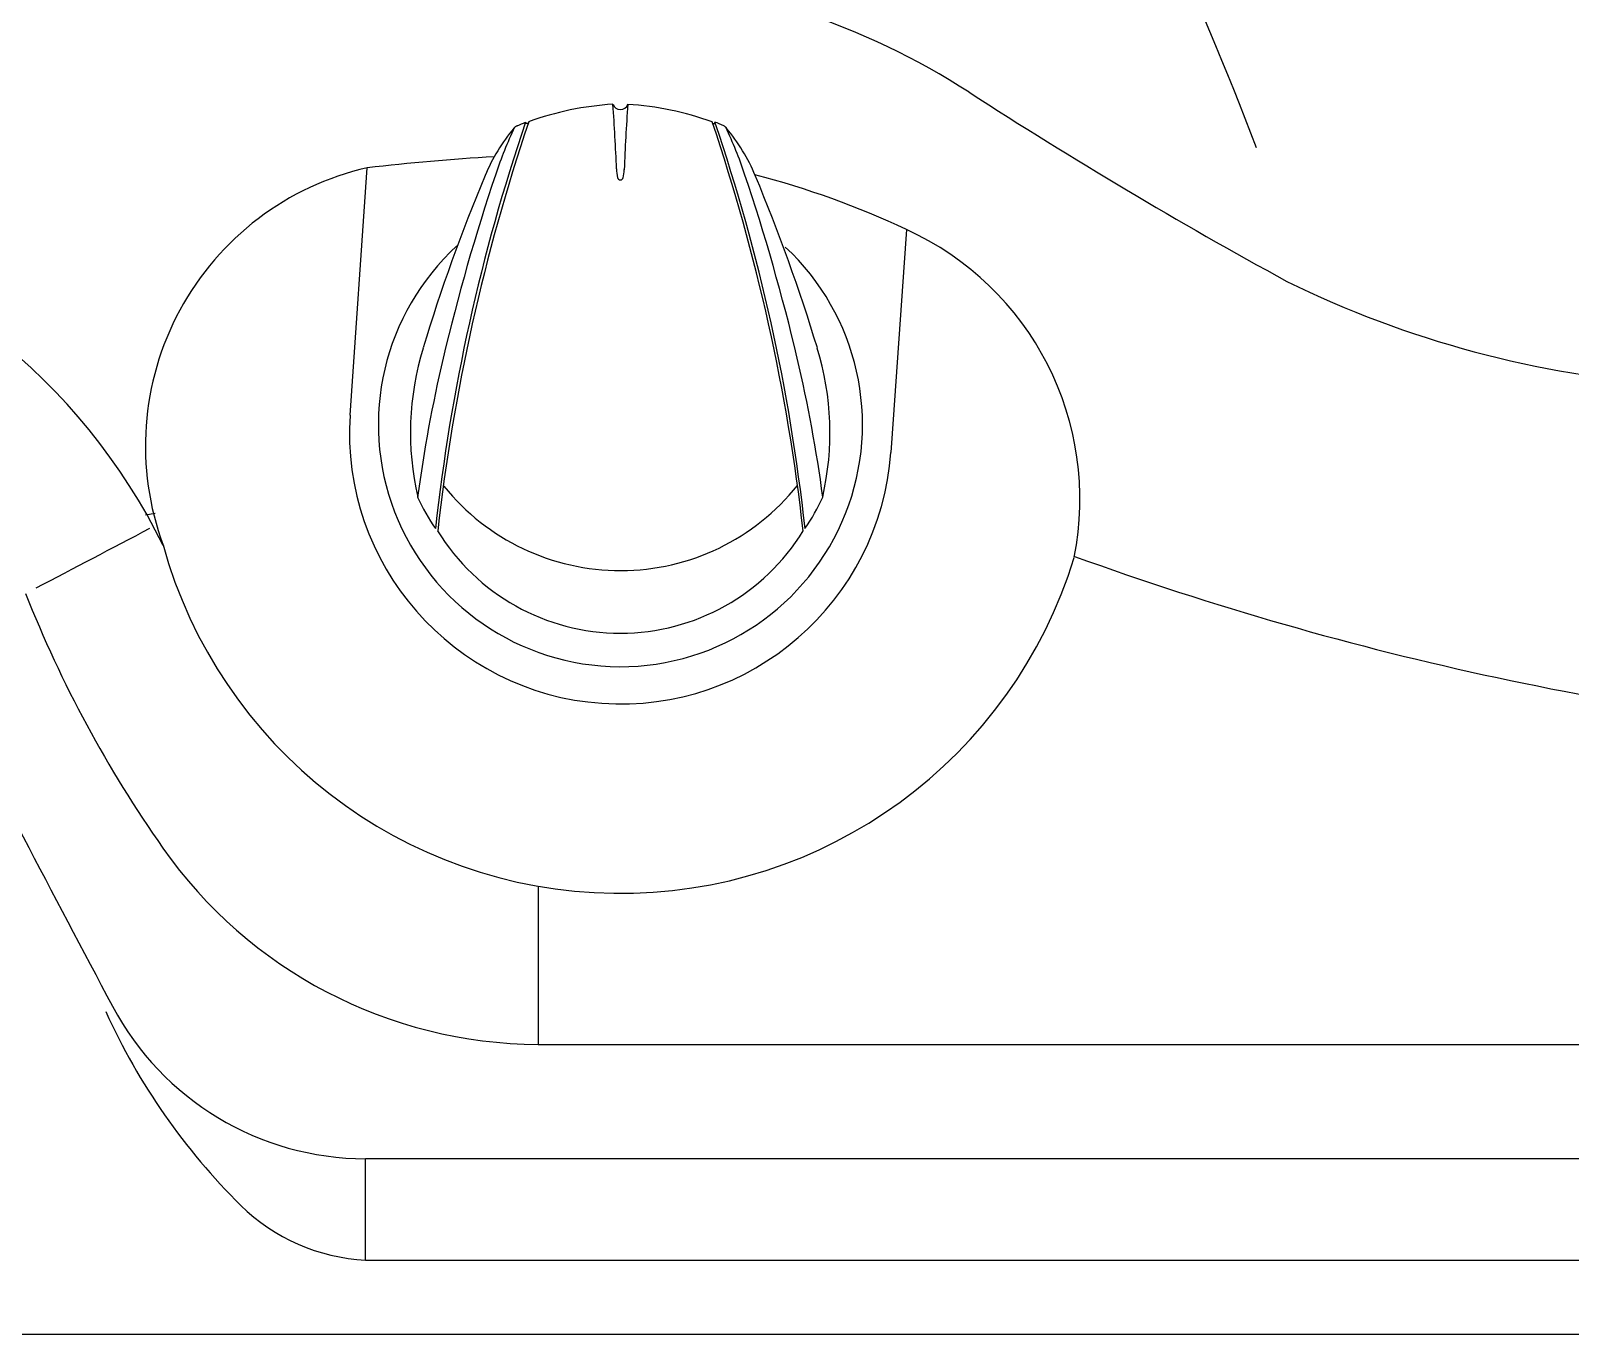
# Model space of a CAD drawing. Extents: x 0 to 78, y -21 to 126.
# Drawn here: x 40.59 to 54.06, y 0 to 11.4 of the extents above; entities that cross this region are included whole.
import ezdxf

# ---------------------------------------------------------------- set-up
doc = ezdxf.new("R2010")
doc.units = 0
doc.header["$MEASUREMENT"] = 0
doc.layers.add('1', color=4, linetype='Continuous')

# ---------------------------------------------------------------- blocks, each defined once
blk = doc.blocks.new('2014DV')
at = {"layer": '1', "color": 4, "linetype": 'Continuous'}
for p, q in [((-0.809, 2.634), (-0.83, 2.634)), ((0.809, 2.634), (0.83, 2.634))]:
    blk.add_line(p, q, dxfattribs=at)
for centre, radius, start, end in [((0.09, 0.193), 2.613, 93.4013, 109.9959), ((0, 2.823), 0.0684, 198.3657, 341.6343), ((-0.09, 0.193), 2.612, 70.0037, 86.6001), ((0.317, 1.551), 1.627, 140.1433, 157.3677), ((-0.87, 2.535), 0.0857, 112.4868, 136.57), ((-2.484, 6.434), 4.134, 292.4868, 293.5777), ((0.158, 0.886), 1.882, 66.6313, 69.2027), ((0.871, 2.548), 0.0736, 39.2103, 62.7798), ((-0.321, 1.551), 1.627, 22.6323, 39.8567), ((13.837, -4.085), 16.275, 157.3677, 163.014), ((-13.841, -4.085), 16.275, 16.986, 22.6323), ((0, 0), 2.119, 132.4792, 47.0681), ((0.698, -0.072), 2.536, 163.014, 192.8482), ((-0.702, -0.072), 2.536, 347.1518, 16.986), ((-0.268, 0.036), 1.65, 203.9862, 215.0096), ((0.264, 0.036), 1.65, 324.9904, 336.0138), ((0, 0.051), 1.877, 211.5215, 328.4785)]:
    blk.add_arc(centre, radius, start, end, dxfattribs=at)
at = {"layer": '1', "color": 3, "linetype": 'Continuous'}
for centre, radius, start, end in [((-18.175, 1.519), 18.155, 2.2649, 4.048), ((19.002, 1.473), 18.984, 175.9877, 177.717), ((14.921, -2.715), 16.638, 161.2038, 173.7724), ((15.559, -2.872), 17.268, 161.3577, 173.5439), ((2.626, 0.937), 3.923, 154.9337, 161.356), ((-15.545, -2.869), 17.254, 6.4511, 18.6473), ((-14.924, -2.715), 16.638, 6.2276, 18.7962), ((-2.63, 0.937), 3.923, 18.644, 25.0663), ((15.772, -3.498), 17.797, 161.356, 166.7532), ((0.36, 2.242), 0.394, 180.7592, 192.1536), ((0, 2.165), 0.0256, 192.1536, 347.8464), ((-0.347, 2.239), 0.38, 347.8464, 358.5818), ((-15.776, -3.498), 17.797, 13.2468, 18.644), ((10.632, -2.289), 12.517, 166.7532, 172.4083), ((-10.636, -2.289), 12.517, 7.5917, 13.2468), ((0, 0.708), 1.986, 218.9581, 321.3523)]:
    blk.add_arc(centre, radius, start, end, dxfattribs=at)
blk = doc.blocks.new('2018 PRODIGY HL')
at = {"layer": '1', "color": 2, "linetype": 'Continuous'}
for p, q in [((43.312, 8.042), (43.463, 10.205)), ((48.182, 9.664), (48.046, 7.714))]:
    blk.add_line(p, q, dxfattribs=at)
at = {"layer": '1', "color": 3, "linetype": 'Continuous'}
for p, q in [((41.607, 7.18), (41.522, 7.167)), ((44.959, 3.915), (44.959, 3.074)), ((44.959, 3.074), (44.959, 2.535)), ((44.959, 2.535), (62.965, 2.535)), ((62.965, 1.535), (43.447, 1.535)), ((43.447, 0.649), (43.447, 1.535)), ((43.447, 0.649), (62.965, 0.649))]:
    blk.add_line(p, q, dxfattribs=at)
at = {"layer": '1', "color": 4, "linetype": 'Continuous'}
blk.add_lwpolyline([(71.705, 84.07), (5.725, 84.07, 0.207926), (-0.07, 78.275), (-0.07, 5.795, 0.207717), (5.725, 0), (71.705, 0, 0.207968), (77.5, 5.795), (77.5, 78.275, 0.207956)], format="xyb", close=True, dxfattribs=at)
at = {"layer": '1', "color": 3, "linetype": 'Continuous'}
for centre, radius, start, end in [((25.784, 0.739), 27.227, 20.7399, 39.1431), ((45.237, 5.45), 6.445, 57.1642, 86.1702), ((72.904, 48.321), 44.578, 237.1642, 241.3245), ((45.613, -8.119), 18.449, 93.2291, 96.6923), ((44.019, 7.77), 2.498, 102.8492, 200.2857), ((45.028, 3.002), 7.371, 64.667, 75.6372), ((47.112, 7.307), 2.589, 348.6355, 65.5883), ((55.502, 17.359), 9.073, 243.9209, 266.0658), ((-170778.25, 325938.8), 367982.218, 297.65871791, 297.65889313), ((45.679, 8.01), 4.153, 195.401, 343.0105), ((59.273, 33.366), 28.249, 250.091, 265.7119), ((50.52, 10.466), 10.81, 201.6341, 215.0824), ((279.986, 129.708), 270.354, 207.2694, 207.97984), ((44.98, 6.576), 4.041, 215.0824, 269.6987), ((43.452, 4.047), 2.512, 207.9798, 269.8884), ((46.313, 5.147), 5.64, 204.3441, 225.4568), ((43.528, 2.317), 1.67, 225.4568, 267.2163)]:
    blk.add_arc(centre, radius, start, end, dxfattribs=at)
at = {"layer": '1', "color": 2, "linetype": 'Continuous'}
for centre, radius, start, end in [((36.894, 4.551), 5.328, 26.1573, 77.5997), ((45.68, 7.887), 2.373, 176.2577, 355.8238)]:
    blk.add_arc(centre, radius, start, end, dxfattribs=at)
at = {"layer": '1', "color": 1, "linetype": 'Continuous'}
blk.add_blockref('2014DV', (45.679, 7.959), dxfattribs=at)

msp = doc.modelspace()

# ---------------------------------------------------------------- block references
at = {"layer": '1'}
msp.add_blockref('2018 PRODIGY HL', (0.07, 0), dxfattribs=at)

doc.saveas('drawing.dxf')
